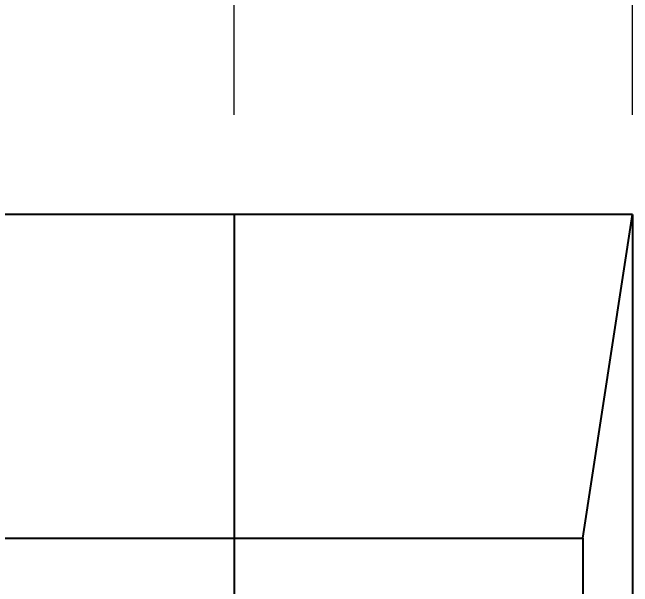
# Model space of a CAD drawing. Extents: x 16296675745 to 16296677675, y -37409619395 to -37409618123.
# Drawn here: x 16296676788.01 to 16296676812.92, y -37409618508.98 to -37409618485.92 of the extents above; entities that cross this region are included whole.
import ezdxf

# ---------------------------------------------------------------- set-up
doc = ezdxf.new("R2010")
doc.units = 0
doc.header["$LTSCALE"] = 10
doc.header["$MEASUREMENT"] = 0
doc.header["$PDMODE"] = 3
doc.header["$PDSIZE"] = -10
doc.linetypes.add('DASHDOT', pattern=[25.4, 12.7, -6.35, 0, -6.35])
doc.layers.get('0').update_dxf_attribs({"linetype": 'CONTINUOUS'})
doc.layers.get('DEFPOINTS').update_dxf_attribs({"linetype": 'CONTINUOUS'})
doc.layers.add('1', color=7, linetype='CONTINUOUS')
doc.styles.add('Daelim Dimension', font='')
doc.styles.get('Daelim Dimension').set_extended_font_data('NanumGothic')
doc.dimstyles.new('DEFAULT', dxfattribs={"dimscale": 2, "dimtxt": 2, "dimasz": 2, "dimexe": 0, "dimexo": 2, "dimgap": 1, "dimtad": 1, "dimdec": 1, "dimzin": 9, "dimdsep": 46, "dimtxsty": 'Daelim Dimension', "dimcen": 0.5, "dimclrd": 252, "dimclre": 252, "dimclrt": 3, "dimadec": 1, "dimazin": 0, "dimtfac": 1, "dimtdec": 1, "dimtix": 1, "dimtmove": 0, "dimatfit": 3, "dimfxl": 1, "dimtolj": 1, "dimtzin": 1, "dimlwd": 9, "dimlwe": 9, "dimarcsym": 0})

# ---------------------------------------------------------------- blocks, each defined once
blk = doc.blocks.new('*D9')
at = {"color": 5, "lineweight": 9, "ltscale": 0.5, "transparency": 16777216}
for p, q in [((16296676562.10428, -37409618490.033043), (16296676562.10428, -37409618476.778862)), ((16296676566.10428, -37409618476.778862), (16296676792.915239, -37409618476.778862)), ((16296676796.915239, -37409618490.033043), (16296676796.915239, -37409618476.778862))]:
    blk.add_line(p, q, dxfattribs=at)
at = {"color": 5, "ltscale": 0.5, "transparency": 16777216}
for points in [[(16296676566.10428, -37409618476.112198), (16296676566.10428, -37409618477.445534), (16296676562.10428, -37409618476.778862)], [(16296676792.915239, -37409618476.112198), (16296676792.915239, -37409618477.445534), (16296676796.915239, -37409618476.778862)]]:
    blk.add_solid(points, dxfattribs=at)
at = {"layer": 'DEFPOINTS', "color": 0, "ltscale": 0.5, "transparency": 16777216}
for p in [(16296676796.915239, -37409618476.778862), (16296676562.10428, -37409618494.033043), (16296676796.915239, -37409618494.033043)]:
    blk.add_point(p, dxfattribs=at)
at = {"color": 7, "ltscale": 0.5, "transparency": 16777216, "insert": (16296676679.50976, -37409618469.349678), "char_height": 10, "attachment_point": 5, "style": 'Daelim Dimension'}
blk.add_mtext('\\A1;550', dxfattribs=at)
blk = doc.blocks.new('*D7')
at = {"color": 5, "lineweight": 9, "ltscale": 0.5, "transparency": 16777216}
for p, q in [((16296676546.10428, -37409618490.033043), (16296676546.10428, -37409618453.817001)), ((16296676550.10428, -37409618453.817001), (16296676808.915239, -37409618453.817001)), ((16296676812.915239, -37409618490.033043), (16296676812.915239, -37409618453.817001))]:
    blk.add_line(p, q, dxfattribs=at)
at = {"color": 5, "ltscale": 0.5, "transparency": 16777216}
for points in [[(16296676550.10428, -37409618453.150337), (16296676550.10428, -37409618454.483673), (16296676546.10428, -37409618453.817001)], [(16296676808.915239, -37409618453.150337), (16296676808.915239, -37409618454.483673), (16296676812.915239, -37409618453.817001)]]:
    blk.add_solid(points, dxfattribs=at)
at = {"layer": 'DEFPOINTS', "color": 0, "ltscale": 0.5, "transparency": 16777216}
for p in [(16296676812.915239, -37409618453.817001), (16296676546.10428, -37409618494.033043), (16296676812.915239, -37409618494.033043)]:
    blk.add_point(p, dxfattribs=at)
at = {"color": 7, "ltscale": 0.5, "transparency": 16777216, "insert": (16296676679.50976, -37409618446.373512), "char_height": 10, "attachment_point": 5, "style": 'Daelim Dimension'}
blk.add_mtext('\\A1;580', dxfattribs=at)

msp = doc.modelspace()

# ---------------------------------------------------------------- linework, layer by layer
for p, q in [((16296676812.915239, -37409618494.033043), (16296676780.915239, -37409618494.033043)), ((16296676810.915239, -37409618507.033043), (16296676812.915239, -37409618494.033043)), ((16296676812.915239, -37409618494.033043), (16296676812.915239, -37409618532.033043)), ((16296676782.915239, -37409618507.033043), (16296676810.915239, -37409618507.033043)), ((16296676810.915239, -37409618507.033043), (16296676810.915239, -37409618532.033043))]:
    msp.add_line(p, q)
at = {"layer": '1', "color": 1, "linetype": 'DASHDOT', "lineweight": 25}
msp.add_line((16296676796.915239, -37409618494.033043), (16296676796.915239, -37409618532.033043), dxfattribs=at)

# ---------------------------------------------------------------- dimensions: what is measured, and where the dimension line sits
at = {"ltscale": 0.5}
for base, p1, p2, text, picture, middle in [((16296676812.915239, -37409618453.817001), (16296676546.10428, -37409618494.033043), (16296676812.915239, -37409618494.033043), '580', '*D7', (16296676679.50976, -37409618446.373512)), ((16296676796.915239, -37409618476.778862), (16296676562.10428, -37409618494.033043), (16296676796.915239, -37409618494.033043), '550', '*D9', (16296676679.50976, -37409618469.349678))]:
    dim = msp.add_linear_dim(base=base, p1=p1, p2=p2, text=text, dimstyle='DEFAULT', override={"dimtxt": 5, "dimclrd": 5, "dimclre": 5, "dimclrt": 7}, dxfattribs=at)
    dim.commit()
    dim.dimension.update_dxf_attribs({"geometry": picture, "text_midpoint": middle})

doc.saveas('drawing.dxf')
